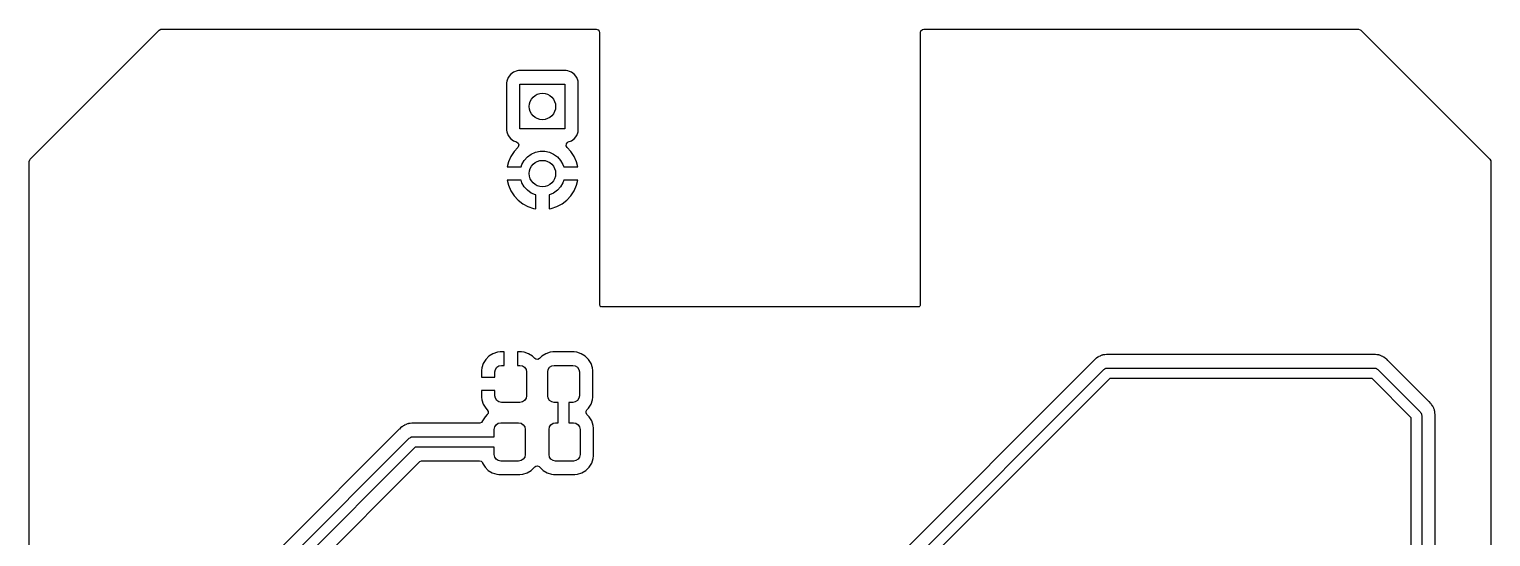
# Model space of a CAD drawing. Extents: x 4.53 to 6.71, y -5.98 to -2.05.
# Drawn here: x 4.531 to 6.71, y -2.807 to -2.05 of the extents above; entities that cross this region are included whole.
import ezdxf

# ---------------------------------------------------------------- set-up
doc = ezdxf.new("R2010")
doc.units = 0
doc.header["$MEASUREMENT"] = 0
doc.layers.add('BLACK', color=7, linetype='CONTINUOUS')

msp = doc.modelspace()

# ---------------------------------------------------------------- linework, layer by layer
at = {"layer": 'BLACK', "linetype": 'CONTINUOUS'}
for p, q in [((4.57512, -2.20073), (4.72419, -2.05167)), ((4.72419, -2.05167), (4.72664, -2.05033)), ((4.72664, -2.05033), (4.7277, -2.05022)), ((4.7277, -2.05022), (5.37593, -2.05022)), ((5.37593, -2.05022), (5.37861, -2.051)), ((5.37861, -2.051), (5.38044, -2.05312)), ((5.38044, -2.05312), (5.38089, -2.05518)), ((5.38089, -2.05518), (5.38089, -2.45884)), ((5.85927, -2.05518), (5.86006, -2.0525)), ((5.85927, -2.45994), (5.85927, -2.05518)), ((5.86006, -2.0525), (5.86217, -2.05066)), ((5.86217, -2.05066), (5.86423, -2.05022)), ((5.86423, -2.05022), (6.51246, -2.05022)), ((6.51246, -2.05022), (6.51514, -2.051)), ((6.51514, -2.051), (6.51597, -2.05167)), ((6.51597, -2.05167), (6.70817, -2.24387)), ((5.25791, -2.11213), (5.25251, -2.11414)), ((5.26016, -2.11188), (5.25791, -2.11213)), ((5.26029, -2.11187), (5.26016, -2.11188)), ((5.26016, -2.11188), (5.26016, -2.11188)), ((5.33105, -2.11187), (5.26029, -2.11187)), ((5.33343, -2.11213), (5.33105, -2.11187)), ((5.33613, -2.11313), (5.33343, -2.11213)), ((5.33883, -2.11414), (5.33613, -2.11313)), ((5.24244, -2.12759), (5.24219, -2.12997)), ((5.24219, -2.12997), (5.24219, -2.20073)), ((5.24445, -2.1222), (5.24244, -2.12759)), ((5.2479, -2.11759), (5.24445, -2.1222)), ((5.25251, -2.11414), (5.2479, -2.11759)), ((5.2622, -2.19882), (5.2622, -2.13189)), ((5.2622, -2.13189), (5.32913, -2.13189)), ((5.32913, -2.13189), (5.32913, -2.19882)), ((5.34344, -2.11759), (5.33883, -2.11414)), ((5.34689, -2.1222), (5.34344, -2.11759)), ((5.3489, -2.12759), (5.34689, -2.1222)), ((5.34689, -2.1222), (5.34689, -2.1222)), ((5.34915, -2.12997), (5.3489, -2.12759)), ((5.34915, -2.20073), (5.34915, -2.12997)), ((4.53198, -2.24387), (4.57512, -2.20073)), ((5.24219, -2.20073), (5.2422, -2.20087)), ((5.2422, -2.20087), (5.24244, -2.20312)), ((5.32913, -2.19882), (5.2622, -2.19882)), ((5.3489, -2.20312), (5.34915, -2.20073)), ((5.24244, -2.20312), (5.24445, -2.20851)), ((5.24445, -2.20851), (5.2479, -2.21312)), ((5.2479, -2.21312), (5.25251, -2.21657)), ((5.25251, -2.21657), (5.25251, -2.21657)), ((5.25251, -2.21657), (5.25251, -2.21657)), ((5.25251, -2.21657), (5.25706, -2.21827)), ((5.25706, -2.21827), (5.2593, -2.21994)), ((5.2593, -2.21994), (5.26027, -2.22256)), ((5.26027, -2.22256), (5.25968, -2.22529)), ((5.33113, -2.22377), (5.33144, -2.22099)), ((5.33144, -2.22099), (5.33321, -2.21882)), ((5.33321, -2.21882), (5.33428, -2.21827)), ((5.33428, -2.21827), (5.33883, -2.21657)), ((5.33883, -2.21657), (5.34344, -2.21312)), ((5.34344, -2.21312), (5.34689, -2.20851)), ((5.34689, -2.20851), (5.3489, -2.20312)), ((4.53132, -2.2447), (4.53198, -2.24387)), ((5.24849, -2.23982), (5.24493, -2.24793)), ((5.25333, -2.2324), (5.24849, -2.23982)), ((5.25898, -2.22627), (5.25333, -2.2324)), ((5.25968, -2.22529), (5.25898, -2.22627)), ((5.2686, -2.24568), (5.27328, -2.24049)), ((5.27328, -2.24049), (5.27894, -2.23637)), ((5.27894, -2.23637), (5.28533, -2.23353)), ((5.28533, -2.23353), (5.29217, -2.23207)), ((5.29217, -2.23207), (5.29917, -2.23207)), ((5.29917, -2.23207), (5.30601, -2.23353)), ((5.30601, -2.23353), (5.3124, -2.23637)), ((5.3124, -2.23637), (5.31806, -2.24049)), ((5.31806, -2.24049), (5.32274, -2.24568)), ((5.33236, -2.22627), (5.33113, -2.22377)), ((5.338, -2.2324), (5.33236, -2.22627)), ((5.34285, -2.23982), (5.338, -2.2324)), ((5.34641, -2.24793), (5.34285, -2.23982)), ((6.70817, -2.24387), (6.70951, -2.24633)), ((4.53053, -2.24738), (4.53132, -2.2447)), ((4.53053, -2.56874), (4.53053, -2.24738)), ((5.24493, -2.24793), (5.24305, -2.25535)), ((5.24305, -2.25535), (5.24305, -2.25535)), ((5.24305, -2.25535), (5.26392, -2.25535)), ((5.26392, -2.25535), (5.2651, -2.25174)), ((5.2651, -2.25174), (5.2686, -2.24568)), ((5.32274, -2.24568), (5.32624, -2.25174)), ((5.32624, -2.25174), (5.32741, -2.25535)), ((5.32741, -2.25535), (5.34829, -2.25535)), ((5.34829, -2.25535), (5.34641, -2.24793)), ((5.34829, -2.25535), (5.34829, -2.25535)), ((6.70951, -2.24633), (6.70963, -2.24738)), ((6.70963, -2.24738), (6.70963, -4.25852)), ((5.24305, -2.27535), (5.24493, -2.28277)), ((5.26392, -2.27535), (5.24305, -2.27535)), ((5.24493, -2.28277), (5.24849, -2.29089)), ((5.2651, -2.27897), (5.26392, -2.27535)), ((5.2686, -2.28502), (5.2651, -2.27897)), ((5.27328, -2.29022), (5.2686, -2.28502)), ((5.32274, -2.28502), (5.31806, -2.29022)), ((5.32624, -2.27897), (5.32274, -2.28502)), ((5.32741, -2.27535), (5.32624, -2.27897)), ((5.34829, -2.27535), (5.32741, -2.27535)), ((5.34285, -2.29089), (5.34641, -2.28277)), ((5.34641, -2.28277), (5.34829, -2.27535)), ((5.24849, -2.29089), (5.25333, -2.29831)), ((5.25333, -2.29831), (5.25933, -2.30482)), ((5.25933, -2.30482), (5.26633, -2.31027)), ((5.27894, -2.29434), (5.27328, -2.29022)), ((5.28533, -2.29718), (5.27894, -2.29434)), ((5.28567, -2.29725), (5.28533, -2.29718)), ((5.28567, -2.31789), (5.28567, -2.29725)), ((5.30601, -2.29718), (5.30567, -2.29725)), ((5.30567, -2.29725), (5.30567, -2.31789)), ((5.3124, -2.29434), (5.30601, -2.29718)), ((5.31806, -2.29022), (5.3124, -2.29434)), ((5.32501, -2.31027), (5.332, -2.30482)), ((5.332, -2.30482), (5.338, -2.29831)), ((5.338, -2.29831), (5.34285, -2.29089)), ((5.26633, -2.31027), (5.27412, -2.31448)), ((5.27412, -2.31448), (5.2825, -2.31736)), ((5.2825, -2.31736), (5.28567, -2.31789)), ((5.30567, -2.31789), (5.30884, -2.31736)), ((5.30884, -2.31736), (5.31722, -2.31448)), ((5.31722, -2.31448), (5.32501, -2.31027)), ((5.38081, -2.4597), (5.38074, -2.46008)), ((5.38074, -2.46008), (5.38081, -2.46046)), ((5.38089, -2.45884), (5.38081, -2.4597)), ((5.38081, -2.46046), (5.38087, -2.46116)), ((5.38087, -2.46116), (5.38105, -2.46183)), ((5.38105, -2.46183), (5.38112, -2.46221)), ((5.38112, -2.46221), (5.38126, -2.46245)), ((5.85853, -2.46272), (5.85902, -2.46201)), ((5.85902, -2.46201), (5.85927, -2.46171)), ((5.85935, -2.4608), (5.85927, -2.45994)), ((5.85927, -2.46171), (5.85937, -2.46145)), ((5.85927, -2.46171), (5.85927, -2.46171)), ((5.85941, -2.46118), (5.85935, -2.4608)), ((5.85937, -2.46145), (5.85941, -2.46118)), ((5.85941, -2.46118), (5.85941, -2.46118)), ((5.38126, -2.46245), (5.38144, -2.46266)), ((5.38144, -2.46266), (5.38177, -2.46286)), ((5.38177, -2.46286), (5.38248, -2.46335)), ((5.38248, -2.46335), (5.38278, -2.4636)), ((5.38278, -2.4636), (5.38278, -2.4636)), ((5.38278, -2.4636), (5.38278, -2.4636)), ((5.38278, -2.4636), (5.38278, -2.4636)), ((5.38278, -2.4636), (5.38304, -2.4637)), ((5.38304, -2.4637), (5.38331, -2.46375)), ((5.38331, -2.46375), (5.38369, -2.46368)), ((5.38331, -2.46375), (5.38331, -2.46374)), ((5.38331, -2.46374), (5.38331, -2.46375)), ((5.38369, -2.46368), (5.38455, -2.4636)), ((5.38455, -2.4636), (5.85451, -2.4636)), ((5.85451, -2.4636), (5.85537, -2.46368)), ((5.85537, -2.46368), (5.85575, -2.46375)), ((5.85575, -2.46375), (5.85613, -2.46368)), ((5.85575, -2.46375), (5.85575, -2.46374)), ((5.85575, -2.46374), (5.85575, -2.46375)), ((5.85613, -2.46368), (5.85683, -2.46362)), ((5.85683, -2.46362), (5.8575, -2.46344)), ((5.8575, -2.46344), (5.85788, -2.46337)), ((5.85788, -2.46337), (5.85812, -2.46323)), ((5.85788, -2.46337), (5.85788, -2.46337)), ((5.85812, -2.46323), (5.85833, -2.46305)), ((5.85833, -2.46305), (5.85853, -2.46272)), ((5.85833, -2.46305), (5.85833, -2.46305)), ((5.20741, -2.54833), (5.20522, -2.55495)), ((5.21108, -2.54239), (5.20741, -2.54833)), ((5.21601, -2.53746), (5.21108, -2.54239)), ((5.22195, -2.53379), (5.21601, -2.53746)), ((5.22857, -2.5316), (5.22195, -2.53379)), ((5.23253, -2.53119), (5.22857, -2.5316)), ((5.23278, -2.53118), (5.23253, -2.53119)), ((5.23843, -2.53118), (5.23278, -2.53118)), ((5.23843, -2.55118), (5.23843, -2.53118)), ((5.26407, -2.53118), (5.25843, -2.53118)), ((5.25843, -2.53118), (5.25843, -2.55118)), ((5.26432, -2.53119), (5.26407, -2.53118)), ((5.26828, -2.5316), (5.26432, -2.53119)), ((5.2749, -2.53379), (5.26828, -2.5316)), ((5.28084, -2.53746), (5.2749, -2.53379)), ((5.28427, -2.54089), (5.28084, -2.53746)), ((5.28605, -2.54203), (5.28427, -2.54089)), ((5.28884, -2.54223), (5.28605, -2.54203)), ((5.29129, -2.54089), (5.28884, -2.54223)), ((5.29474, -2.53744), (5.29129, -2.54089)), ((5.30068, -2.53377), (5.29474, -2.53744)), ((5.30731, -2.53158), (5.30068, -2.53377)), ((5.31127, -2.53117), (5.30731, -2.53158)), ((5.3114, -2.53116), (5.31127, -2.53117)), ((5.31127, -2.53117), (5.31127, -2.53117)), ((5.31152, -2.53116), (5.3114, -2.53116)), ((5.34281, -2.53116), (5.31152, -2.53116)), ((5.31152, -2.53116), (5.31152, -2.53116)), ((5.34293, -2.53116), (5.34281, -2.53116)), ((5.34306, -2.53117), (5.34293, -2.53116)), ((5.34702, -2.53158), (5.34306, -2.53117)), ((5.34306, -2.53117), (5.34306, -2.53117)), ((5.35365, -2.53377), (5.34702, -2.53158)), ((5.34702, -2.53158), (5.34702, -2.53158)), ((5.34702, -2.53158), (5.34702, -2.53158)), ((5.35931, -2.53726), (5.35365, -2.53377)), ((5.35959, -2.53744), (5.35931, -2.53726)), ((5.36453, -2.54238), (5.35959, -2.53744)), ((5.36819, -2.54832), (5.36453, -2.54238)), ((5.36453, -2.54238), (5.36453, -2.54238)), ((5.36453, -2.54238), (5.36453, -2.54238)), ((5.37039, -2.55494), (5.36819, -2.54832)), ((6.11776, -2.54397), (5.79738, -2.86435)), ((6.11797, -2.54375), (6.11776, -2.54397)), ((6.11956, -2.54196), (6.11797, -2.54375)), ((6.12153, -2.5406), (6.11956, -2.54196)), ((6.12177, -2.54042), (6.12153, -2.5406)), ((6.12365, -2.53895), (6.12177, -2.54042)), ((6.12402, -2.53878), (6.12365, -2.53895)), ((6.1248, -2.53834), (6.12402, -2.53878)), ((6.12513, -2.53811), (6.1248, -2.53834)), ((6.12737, -2.53726), (6.12513, -2.53811)), ((6.12765, -2.53715), (6.12737, -2.53726)), ((6.12983, -2.53617), (6.12765, -2.53715)), ((6.13014, -2.53611), (6.12983, -2.53617)), ((6.13022, -2.53609), (6.13014, -2.53611)), ((6.13109, -2.53585), (6.13022, -2.53609)), ((6.13146, -2.53571), (6.13109, -2.53585)), ((6.13384, -2.53542), (6.13146, -2.53571)), ((6.13414, -2.53538), (6.13384, -2.53542)), ((6.13649, -2.53494), (6.13414, -2.53538)), ((6.1388, -2.53508), (6.13649, -2.53494)), ((6.13888, -2.53509), (6.1388, -2.53508)), ((6.13918, -2.5351), (6.13888, -2.53509)), ((6.53483, -2.5351), (6.13918, -2.5351)), ((6.53513, -2.53509), (6.53483, -2.5351)), ((6.53752, -2.53494), (6.53513, -2.53509)), ((6.53957, -2.53532), (6.53752, -2.53494)), ((6.53988, -2.53538), (6.53957, -2.53532)), ((6.54017, -2.53542), (6.53988, -2.53538)), ((6.54255, -2.53571), (6.54017, -2.53542)), ((6.54293, -2.53585), (6.54255, -2.53571)), ((6.54379, -2.53609), (6.54293, -2.53585)), ((6.54419, -2.53617), (6.54379, -2.53609)), ((6.54637, -2.53715), (6.54419, -2.53617)), ((6.54665, -2.53726), (6.54637, -2.53715)), ((6.54888, -2.53811), (6.54665, -2.53726)), ((6.54916, -2.53831), (6.54888, -2.53811)), ((6.54888, -2.53811), (6.54888, -2.53811)), ((6.54922, -2.53834), (6.54916, -2.53831)), ((6.55, -2.53878), (6.54922, -2.53834)), ((6.55036, -2.53895), (6.55, -2.53878)), ((6.55225, -2.54042), (6.55036, -2.53895)), ((6.55249, -2.5406), (6.55225, -2.54042)), ((6.55291, -2.54089), (6.55249, -2.5406)), ((6.55446, -2.54196), (6.55291, -2.54089)), ((6.55605, -2.54375), (6.55446, -2.54196)), ((6.55625, -2.54397), (6.55605, -2.54375)), ((6.61784, -2.60556), (6.55625, -2.54397)), ((4.53053, -4.20291), (4.53053, -2.56874)), ((5.20482, -2.55891), (5.2048, -2.55916)), ((5.2048, -2.55916), (5.2048, -2.56874)), ((5.2048, -2.56874), (5.2248, -2.56874)), ((5.20522, -2.55495), (5.20482, -2.55891)), ((5.2248, -2.56102), (5.22555, -2.55726)), ((5.2248, -2.56874), (5.2248, -2.56102)), ((5.22555, -2.55726), (5.22769, -2.55406)), ((5.22769, -2.55406), (5.23088, -2.55193)), ((5.23088, -2.55193), (5.23465, -2.55118)), ((5.23465, -2.55118), (5.23843, -2.55118)), ((5.25843, -2.55118), (5.2622, -2.55118)), ((5.2622, -2.55118), (5.26597, -2.55193)), ((5.26597, -2.55193), (5.26916, -2.55406)), ((5.26916, -2.55406), (5.2713, -2.55726)), ((5.2713, -2.55726), (5.27205, -2.56102)), ((5.27205, -2.56102), (5.27205, -2.59646)), ((5.30354, -2.56102), (5.30429, -2.55726)), ((5.30354, -2.59646), (5.30354, -2.56102)), ((5.30429, -2.55726), (5.30643, -2.55406)), ((5.30643, -2.55406), (5.30962, -2.55193)), ((5.30962, -2.55193), (5.31339, -2.55118)), ((5.31339, -2.55118), (5.34094, -2.55118)), ((5.34094, -2.55118), (5.34471, -2.55193)), ((5.34471, -2.55193), (5.3479, -2.55406)), ((5.3479, -2.55406), (5.35004, -2.55726)), ((5.35004, -2.55726), (5.35079, -2.56102)), ((5.35079, -2.56102), (5.35079, -2.59646)), ((5.37081, -2.55903), (5.37039, -2.55494)), ((5.37081, -2.59845), (5.37081, -2.55903)), ((5.80422, -2.88583), (6.13262, -2.55742)), ((6.14145, -2.57087), (5.81305, -2.89927)), ((6.13262, -2.55742), (6.13374, -2.55672)), ((6.13374, -2.55672), (6.13477, -2.5559)), ((6.13477, -2.5559), (6.13521, -2.5558)), ((6.13521, -2.5558), (6.13559, -2.55556)), ((6.13559, -2.55556), (6.1369, -2.55541)), ((6.1369, -2.55541), (6.13819, -2.55512)), ((6.13819, -2.55512), (6.53583, -2.55512)), ((6.53257, -2.57087), (6.14145, -2.57087)), ((6.59094, -2.62925), (6.53257, -2.57087)), ((6.53583, -2.55512), (6.53711, -2.55541)), ((6.53711, -2.55541), (6.53843, -2.55556)), ((6.53843, -2.55556), (6.53881, -2.5558)), ((6.53881, -2.5558), (6.53924, -2.5559)), ((6.53924, -2.5559), (6.54028, -2.55672)), ((6.54028, -2.55672), (6.54139, -2.55742)), ((6.54139, -2.55742), (6.60439, -2.62042)), ((5.2248, -2.58874), (5.2048, -2.58874)), ((5.2048, -2.58874), (5.2048, -2.59832)), ((5.2248, -2.59646), (5.2248, -2.58874)), ((5.2048, -2.59832), (5.20482, -2.59857)), ((5.20482, -2.59857), (5.20522, -2.60253)), ((5.20522, -2.60253), (5.20741, -2.60915)), ((5.20741, -2.60915), (5.21108, -2.61509)), ((5.22555, -2.60022), (5.2248, -2.59646)), ((5.22769, -2.60342), (5.22555, -2.60022)), ((5.23088, -2.60555), (5.22769, -2.60342)), ((5.23465, -2.6063), (5.23088, -2.60555)), ((5.2622, -2.6063), (5.23465, -2.6063)), ((5.26597, -2.60555), (5.2622, -2.6063)), ((5.26916, -2.60342), (5.26597, -2.60555)), ((5.2713, -2.60022), (5.26916, -2.60342)), ((5.27205, -2.59646), (5.2713, -2.60022)), ((5.30429, -2.60022), (5.30354, -2.59646)), ((5.30643, -2.60342), (5.30429, -2.60022)), ((5.30962, -2.60555), (5.30643, -2.60342)), ((5.31339, -2.6063), (5.30962, -2.60555)), ((5.31929, -2.6063), (5.31339, -2.6063)), ((5.31929, -2.63681), (5.31929, -2.6063)), ((5.34094, -2.6063), (5.33504, -2.6063)), ((5.33504, -2.6063), (5.33504, -2.63681)), ((5.34471, -2.60555), (5.34094, -2.6063)), ((5.3479, -2.60342), (5.34471, -2.60555)), ((5.35004, -2.60022), (5.3479, -2.60342)), ((5.35079, -2.59646), (5.35004, -2.60022)), ((5.36453, -2.6151), (5.36819, -2.60916)), ((5.36819, -2.60916), (5.37039, -2.60254)), ((5.37039, -2.60254), (5.37081, -2.59845)), ((6.61806, -2.60576), (6.61784, -2.60556)), ((6.61985, -2.60735), (6.61806, -2.60576)), ((6.6207, -2.60858), (6.61985, -2.60735)), ((6.62121, -2.60932), (6.6207, -2.60858)), ((6.62139, -2.60956), (6.62121, -2.60932)), ((6.62287, -2.61145), (6.62139, -2.60956)), ((6.62303, -2.61181), (6.62287, -2.61145)), ((6.62287, -2.61145), (6.62287, -2.61145)), ((6.62347, -2.6126), (6.62303, -2.61181)), ((6.6237, -2.61293), (6.62347, -2.6126)), ((6.62455, -2.61517), (6.6237, -2.61293)), ((5.20478, -2.63636), (5.2022, -2.63743)), ((5.20638, -2.63406), (5.20478, -2.63636)), ((5.20641, -2.63395), (5.20638, -2.63406)), ((5.21008, -2.62801), (5.20641, -2.63395)), ((5.21353, -2.62456), (5.21008, -2.62801)), ((5.21108, -2.61509), (5.21353, -2.61754)), ((5.21353, -2.61754), (5.21487, -2.61999)), ((5.21467, -2.62278), (5.21353, -2.62456)), ((5.21487, -2.61999), (5.21467, -2.62278)), ((5.36074, -2.62212), (5.36094, -2.61933)), ((5.36208, -2.62457), (5.36074, -2.62212)), ((5.36094, -2.61933), (5.36208, -2.61756)), ((5.36208, -2.61756), (5.36453, -2.6151)), ((5.36551, -2.62801), (5.36208, -2.62457)), ((5.36453, -2.6151), (5.36453, -2.6151)), ((5.36918, -2.63395), (5.36551, -2.62801)), ((5.36551, -2.62801), (5.36551, -2.62801)), ((5.36551, -2.62801), (5.36551, -2.62801)), ((5.37137, -2.64057), (5.36918, -2.63395)), ((6.59094, -3.44507), (6.59094, -2.62925)), ((6.60439, -2.62042), (6.60509, -2.62154)), ((6.60509, -2.62154), (6.60591, -2.62257)), ((6.60591, -2.62257), (6.60601, -2.623)), ((6.60601, -2.623), (6.60625, -2.62338)), ((6.60625, -2.62338), (6.6064, -2.6247)), ((6.6064, -2.6247), (6.60669, -2.62598)), ((6.60669, -2.62598), (6.60669, -3.44833)), ((6.62466, -2.61544), (6.62455, -2.61517)), ((6.62565, -2.61762), (6.62466, -2.61544)), ((6.62572, -2.61802), (6.62565, -2.61762)), ((6.62596, -2.61888), (6.62572, -2.61802)), ((6.6261, -2.61926), (6.62596, -2.61888)), ((6.62634, -2.62125), (6.6261, -2.61926)), ((6.62639, -2.62164), (6.62634, -2.62125)), ((6.62643, -2.62193), (6.62639, -2.62164)), ((6.62647, -2.62212), (6.62643, -2.62193)), ((6.62687, -2.62429), (6.62647, -2.62212)), ((6.62671, -2.62698), (6.62672, -2.62668)), ((6.62671, -3.44733), (6.62671, -2.62698)), ((6.62672, -2.62668), (6.62687, -2.62429)), ((5.08233, -2.64633), (4.90263, -2.82603)), ((5.08254, -2.64611), (5.08233, -2.64633)), ((5.08412, -2.64432), (5.08254, -2.64611)), ((5.08609, -2.64296), (5.08412, -2.64432)), ((5.08633, -2.64279), (5.08609, -2.64296)), ((5.08822, -2.64131), (5.08633, -2.64279)), ((5.08859, -2.64114), (5.08822, -2.64131)), ((5.08937, -2.6407), (5.08859, -2.64114)), ((5.0897, -2.64047), (5.08937, -2.6407)), ((5.09194, -2.63963), (5.0897, -2.64047)), ((5.09221, -2.63951), (5.09194, -2.63963)), ((5.0944, -2.63853), (5.09221, -2.63951)), ((5.09479, -2.63846), (5.0944, -2.63853)), ((5.09566, -2.63821), (5.09479, -2.63846)), ((5.09603, -2.63807), (5.09566, -2.63821)), ((5.09841, -2.63778), (5.09603, -2.63807)), ((5.09831, -2.65908), (5.09934, -2.65826)), ((5.0987, -2.63774), (5.09841, -2.63778)), ((5.10106, -2.63731), (5.0987, -2.63774)), ((5.09934, -2.65826), (5.09978, -2.65816)), ((5.09978, -2.65816), (5.10016, -2.65792)), ((5.10016, -2.65792), (5.10147, -2.65777)), ((5.10345, -2.63745), (5.10106, -2.63731)), ((5.10147, -2.65777), (5.10276, -2.65748)), ((5.10276, -2.65748), (5.22382, -2.65748)), ((5.10375, -2.63746), (5.10345, -2.63745)), ((5.20167, -2.63746), (5.10375, -2.63746)), ((5.2022, -2.63743), (5.20167, -2.63746)), ((5.22382, -2.64665), (5.22457, -2.64289)), ((5.22382, -2.65748), (5.22382, -2.64665)), ((5.22457, -2.64289), (5.2267, -2.63969)), ((5.2267, -2.63969), (5.22989, -2.63756)), ((5.22989, -2.63756), (5.23366, -2.63681)), ((5.23366, -2.63681), (5.26024, -2.63681)), ((5.26024, -2.63681), (5.264, -2.63756)), ((5.264, -2.63756), (5.2672, -2.63969)), ((5.2672, -2.63969), (5.26933, -2.64289)), ((5.26933, -2.64289), (5.27008, -2.64665)), ((5.27008, -2.64665), (5.27008, -2.68406)), ((5.30551, -2.64665), (5.30626, -2.64289)), ((5.30551, -2.68406), (5.30551, -2.64665)), ((5.30626, -2.64289), (5.30839, -2.63969)), ((5.30839, -2.63969), (5.31159, -2.63756)), ((5.31159, -2.63756), (5.31535, -2.63681)), ((5.31535, -2.63681), (5.31929, -2.63681)), ((5.33504, -2.63681), (5.34193, -2.63681)), ((5.34193, -2.63681), (5.3457, -2.63756)), ((5.3457, -2.63756), (5.34889, -2.63969)), ((5.34889, -2.63969), (5.35102, -2.64289)), ((5.35102, -2.64289), (5.35177, -2.64665)), ((5.35177, -2.64665), (5.35177, -2.68406)), ((5.37179, -2.64466), (5.37137, -2.64057)), ((5.37179, -2.68605), (5.37179, -2.64466)), ((4.91609, -2.84089), (5.09719, -2.65979)), ((5.10602, -2.67323), (4.92953, -2.84972)), ((5.09719, -2.65979), (5.09831, -2.65908)), ((5.22382, -2.67323), (5.10602, -2.67323)), ((5.22382, -2.68406), (5.22382, -2.67323)), ((4.951, -2.85656), (5.11286, -2.6947)), ((5.11286, -2.6947), (5.11531, -2.69336)), ((5.11531, -2.69336), (5.11636, -2.69325)), ((5.11636, -2.69325), (5.20167, -2.69325)), ((5.20167, -2.69325), (5.20435, -2.69404)), ((5.20435, -2.69404), (5.20618, -2.69615)), ((5.20618, -2.69615), (5.20638, -2.69665)), ((5.20638, -2.69665), (5.20641, -2.69676)), ((5.20641, -2.69676), (5.21008, -2.7027)), ((5.22457, -2.68782), (5.22382, -2.68406)), ((5.2267, -2.69101), (5.22457, -2.68782)), ((5.22989, -2.69315), (5.2267, -2.69101)), ((5.23366, -2.6939), (5.22989, -2.69315)), ((5.26024, -2.6939), (5.23366, -2.6939)), ((5.264, -2.69315), (5.26024, -2.6939)), ((5.2672, -2.69101), (5.264, -2.69315)), ((5.26933, -2.68782), (5.2672, -2.69101)), ((5.27008, -2.68406), (5.26933, -2.68782)), ((5.28435, -2.70241), (5.28565, -2.70123)), ((5.28565, -2.70123), (5.28841, -2.70078)), ((5.28841, -2.70078), (5.29097, -2.7019)), ((5.29097, -2.7019), (5.29134, -2.70232)), ((5.30626, -2.68782), (5.30551, -2.68406)), ((5.30839, -2.69101), (5.30626, -2.68782)), ((5.31159, -2.69315), (5.30839, -2.69101)), ((5.31535, -2.6939), (5.31159, -2.69315)), ((5.34193, -2.6939), (5.31535, -2.6939)), ((5.3457, -2.69315), (5.34193, -2.6939)), ((5.34889, -2.69101), (5.3457, -2.69315)), ((5.35102, -2.68782), (5.34889, -2.69101)), ((5.35177, -2.68406), (5.35102, -2.68782)), ((5.36551, -2.7027), (5.36918, -2.69676)), ((5.36918, -2.69676), (5.37137, -2.69013)), ((5.37137, -2.69013), (5.37179, -2.68605)), ((5.21008, -2.7027), (5.21501, -2.70764)), ((5.21501, -2.70764), (5.21501, -2.70764)), ((5.21501, -2.70764), (5.21501, -2.70764)), ((5.21501, -2.70764), (5.22096, -2.7113)), ((5.22096, -2.7113), (5.22758, -2.7135)), ((5.22758, -2.7135), (5.23058, -2.71381)), ((5.23058, -2.71381), (5.23155, -2.7139)), ((5.23155, -2.7139), (5.23155, -2.7139)), ((5.23155, -2.7139), (5.23167, -2.71392)), ((5.23167, -2.71392), (5.26223, -2.71392)), ((5.26223, -2.71392), (5.26632, -2.7135)), ((5.26632, -2.7135), (5.27294, -2.7113)), ((5.27294, -2.7113), (5.27888, -2.70764)), ((5.27888, -2.70764), (5.28423, -2.70229)), ((5.27888, -2.70764), (5.27888, -2.70764)), ((5.28423, -2.70229), (5.28435, -2.70241)), ((5.29134, -2.70232), (5.29136, -2.70229)), ((5.29136, -2.70229), (5.29671, -2.70764)), ((5.29671, -2.70764), (5.29671, -2.70764)), ((5.29671, -2.70764), (5.29671, -2.70764)), ((5.29671, -2.70764), (5.30265, -2.7113)), ((5.30265, -2.7113), (5.30927, -2.7135)), ((5.30927, -2.7135), (5.31227, -2.71381)), ((5.31227, -2.71381), (5.31324, -2.7139)), ((5.31324, -2.7139), (5.31324, -2.7139)), ((5.31324, -2.7139), (5.31336, -2.71392)), ((5.31336, -2.71392), (5.34392, -2.71392)), ((5.34392, -2.71392), (5.34801, -2.7135)), ((5.34801, -2.7135), (5.35464, -2.7113)), ((5.35464, -2.7113), (5.36058, -2.70764)), ((5.36058, -2.70764), (5.36551, -2.7027))]:
    msp.add_line(p, q, dxfattribs=at)
at = {"layer": 'BLACK'}
for centre in [(5.29567, -2.16535), (5.29567, -2.26535)]:
    msp.add_circle(centre, 0.01969, dxfattribs=at)

doc.saveas('drawing.dxf')
